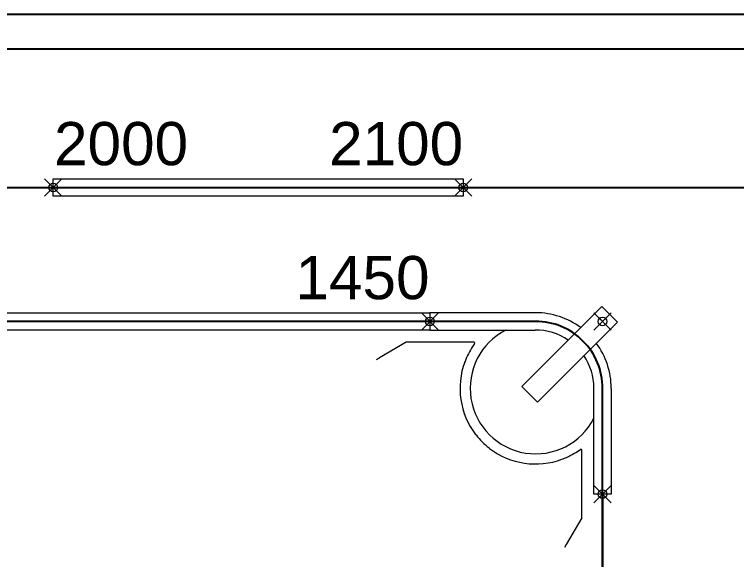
# Model space of a CAD drawing. Extents: x -3873 to 164127, y 7129 to 96529.
# Drawn here: x 82104 to 84196, y 69451 to 71030 of the extents above; entities that cross this region are included whole.
import ezdxf
from ezdxf.enums import TextEntityAlignment as Align

# ---------------------------------------------------------------- set-up
doc = ezdxf.new("R2010")
doc.units = 0
doc.header["$PDMODE"] = 35
doc.header["$PDSIZE"] = 25
doc.layers.get('0').update_dxf_attribs({"linetype": 'CONTINUOUS'})
doc.layers.add('BUILDING', color=2, linetype='CONTINUOUS')
doc.layers.add('KROMEKA', color=1, linetype='CONTINUOUS')
doc.layers.add('LAYOUT Kromeka', color=1, linetype='CONTINUOUS', lineweight=5)
doc.styles.add('015_100', font='arial.ttf', dxfattribs={"height": 150})

# ---------------------------------------------------------------- blocks, each defined once
blk = doc.blocks.new('general_wheeld_90_388b')
at = {"ltscale": 10}
for p, q in [((105.1, 645.8), (110.1, 654.5)), ((60.5, 568.5), (105.1, 645.8)), ((60.1, 567.2), (60.1, 374.1)), ((-25, 194), (-25, 500)), ((-25, 500), (25, 500)), ((25, 500), (25, 192.8)), ((115.7, 398.5), (116.7, 398.9)), ((116.7, 398.9), (117.6, 399.3)), ((72.9, 376.5), (72.1, 375.9)), ((60.1, 374.1), (60.1, 372.9)), ((72.1, 375.9), (64.2, 370.7)), ((327.4, 367.7), (328.1, 367.1)), ((328.9, 366.5), (328.1, 367.1)), ((366.5, 328.9), (367.1, 328.1)), ((367.1, 328.1), (367.7, 327.4)), ((-43.2, 2.1), (188.3, 233.6)), ((188.3, 233.6), (233.6, 188.3)), ((233.6, 188.3), (2.1, -43.2)), ((378.7, 151.2), (377.5, 151.6)), ((398.5, 115.7), (398.9, 116.7)), ((399.3, 117.7), (398.9, 116.7)), ((568.5, 60.5), (645.8, 105.1)), ((654.5, 110.1), (645.8, 105.1)), ((370.7, 64.2), (375.9, 72.1)), ((376.5, 72.9), (375.9, 72.1)), ((372.9, 60.1), (374.1, 60.1)), ((374.1, 60.1), (567.2, 60.1)), ((500, 25), (195.2, 25)), ((291, 32.6), (291.8, 31.5)), ((500, -25), (500, 25)), ((2.1, -43.2), (-43.2, 2.1)), ((14.1, 14.1), (-14.1, -14.1)), ((-9.8, 9.8), (9.8, -9.8)), ((194, -25), (500, -25))]:
    blk.add_line(p, q, dxfattribs=at)
blk.add_lwpolyline([(0, 500), (0, 194, 0.414214), (194, 0), (500, 0)], format="xyb", dxfattribs=at)
for centre, radius, start, end in [((62.7, 567.2), 2.65, 149.9994, 179.9994), ((194, 194), 219, 110.944, 123.5596), ((194, 194), 219, 52.4767, 110.3988), ((194, 194), 189.6, 296.9566, 153.0435), ((62.7, 372.9), 2.65, 179.9993, 303.8218), ((194, 194), 219, 38.0351, 51.9649), ((194, 194), 219, 339.6012, 37.5233), ((194, 194), 219, 180, 216.598), ((194, 194), 169, 180.4189, 214.0855), ((194, 194), 219, 326.4404, 339.056), ((372.9, 62.7), 2.65, 146.1781, 270.0002), ((194, 194), 169, 235.9145, 270.4211), ((567.2, 62.7), 2.65, 269.9998, 300.0008), ((194, 194), 219, 233.4021, 269.9842)]:
    blk.add_arc(centre, radius, start, end, dxfattribs=at)
at = {"color": 5, "ltscale": 10}
for p in [(0, 500), (0, 0), (500, 0)]:
    blk.add_point(p, dxfattribs=at)
blk = doc.blocks.new('*U169')
at = {"ltscale": 20}
blk.add_lwpolyline([(0, 25), (3871.5, 25), (3871.5, -25), (0, -25)], close=True, dxfattribs=at)
at = {"color": 5, "linetype": 'Continuous', "ltscale": 50}
for p in [(0, 0), (3871.5, 0)]:
    blk.add_point(p, dxfattribs=at)
at = {"color": 4, "linetype": 'Continuous', "ltscale": 50, "style": '015_100'}
blk.add_attdef('X', (0, 64.3), '', height=125, dxfattribs=at)
blk.add_attdef('Y', text='', height=125, dxfattribs=at).set_placement((3870.3, 64.3), align=Align.RIGHT)
blk = doc.blocks.new('general_updown_850_2000')
at = {"ltscale": 20}
blk.add_lwpolyline([(0, 25), (1186.9, 25), (1186.9, -25), (0, -25)], close=True, dxfattribs=at)
at = {"color": 5, "linetype": 'Continuous', "ltscale": 50}
for p in [(0, 0), (1186.9, 0)]:
    blk.add_point(p, dxfattribs=at)
at = {"color": 4, "linetype": 'Continuous', "ltscale": 50, "style": '015_100'}
blk.add_attdef('X', (0, 64.3), '', height=125, dxfattribs=at)
blk.add_attdef('Y', text='', height=125, dxfattribs=at).set_placement((1185.6, 64.3), align=Align.RIGHT)

msp = doc.modelspace()

# ---------------------------------------------------------------- linework, layer by layer
at = {"layer": 'BUILDING', "color": 2, "linetype": 'ByBlock'}
msp.add_line((111216.8, 71030), (69216.8, 71030), dxfattribs=at)
at = {"layer": 'BUILDING', "color": 2, "linetype": 'Continuous'}
msp.add_line((82016.8, 70930), (88016.8, 70930), dxfattribs=at)
at = {"layer": 'KROMEKA', "ltscale": 20}
msp.add_line((83807.8, 69641.2), (83807.8, 65141.2), dxfattribs=at)
at = {"layer": 'KROMEKA'}
msp.add_lwpolyline([(69708.6, 40603.1), (64889.6, 40603.1, -1), (64889.6, 41088.1), (69422.8, 41088.1, 0.414214), (69616.8, 41282.1), (69616.8, 70335.2, -0.414213), (69810.8, 70529.2), (86368.8, 70529.2, -1), (86368.8, 70141.2), (84487.5, 70141.3, 0.414222), (84293.5, 69947.3), (84293.5, 65026, -0.999999), (83807.7, 65026), (83807.8, 69947.2, 0.414226), (83613.8, 70141.2), (70401.8, 70141.2, 0.414214), (70207.8, 69947.2), (70207.8, 69642)], format="xyb", dxfattribs=at)
at = {"layer": 'LAYOUT Kromeka', "ltscale": 20}
for p, q in [((85183.8, 70529.2), (70116.8, 70529.2)), ((70707.8, 70141.2), (83407.8, 70141.2))]:
    msp.add_line(p, q, dxfattribs=at)

# ---------------------------------------------------------------- block references
ref = msp.add_blockref('general_updown_850_2000', (82216.8, 70529.2), dxfattribs=at)
ref.add_attrib('X', '2000', (82218.9, 70593.5), dxfattribs={"layer": '0', "color": 4, "linetype": 'Continuous', "ltscale": 50, "height": 125, "style": '015_100'})
ref.add_attrib('Y', '2100', dxfattribs={"layer": '0', "color": 4, "linetype": 'Continuous', "ltscale": 50, "height": 125, "style": '015_100'}).set_placement((83404, 70593.5), align=Align.RIGHT)
at = {"layer": 'LAYOUT Kromeka', "color": 2, "ltscale": 20}
msp.add_blockref('*U169', (79436.3, 70141.2), dxfattribs=at).add_auto_attribs({'X': '3100', 'Y': '1450'})
at = {"layer": 'LAYOUT Kromeka', "color": 2, "ltscale": 20, "rotation": 180}
msp.add_blockref('general_wheeld_90_388b', (83807.8, 70141.2), dxfattribs=at)

doc.saveas('drawing.dxf')
